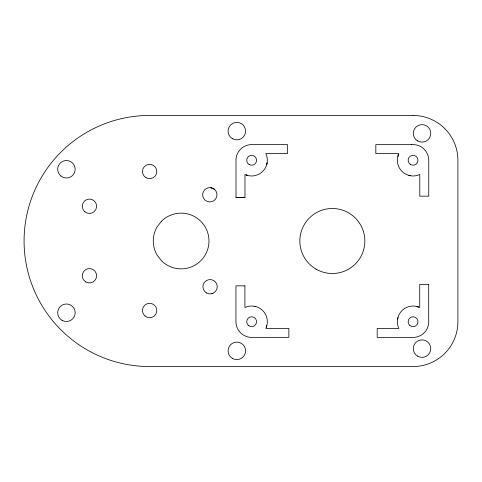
<?xml version="1.0" encoding="UTF-8"?>
<svg xmlns="http://www.w3.org/2000/svg" width="482" height="482" viewBox="0 0 482 482"><rect width="100%" height="100%" fill="white"/><g stroke="black" fill="none" stroke-linecap="round" stroke-linejoin="round"><path stroke-width="0.72" d="M266.751 164.513L266.938 163.368M397.758 318.632L397.945 317.487M266.432 326.694L266.841 325.609M397.861 156.391L398.265 155.306M211.845 293.689L212.966 293.303M244.97 197.524L236.005 197.524L236.005 161.651A15.695 15.695 0 0 1 251.634 144.594L287.507 144.594L287.507 153.565L265.817 153.565A15.695 15.695 0 0 1 244.97 174.496L244.97 197.524L236.005 197.385M408.838 175.406L409.977 175.593M254.719 306.407L255.858 306.594M214.677 189.48L212.701 188.191L210.411 187.606L214.116 189.046M246.657 175.08L247.736 175.49M416.96 306.51L418.045 306.92M213.743 188.751A7.176 7.176 0 0 1 213.743 200.765A7.176 7.176 0 0 1 202.741 195.939A7.176 7.176 0 0 1 211.58 187.805M254.165 306.221A1.795 1.795 0 0 1 255.183 306.763M266.353 326.115A1.795 1.795 0 0 1 266.317 327.266M410.531 175.779A1.795 1.795 0 0 1 409.513 175.237M398.343 155.885A1.795 1.795 0 0 1 398.385 154.734M397.572 319.186A1.795 1.795 0 0 1 397.915 318.385M417.749 306.932A1.795 1.795 0 0 1 418.617 307.034M267.124 162.814A1.795 1.795 0 0 1 266.781 163.615M246.947 175.068A1.795 1.795 0 0 1 246.079 174.966M161.422 221.298L156.993 227.07A27.86 27.86 0 0 0 156.993 254.93L161.422 260.702A27.86 27.86 0 0 0 200.819 260.702A27.86 27.86 0 0 0 200.819 221.298A27.86 27.86 0 0 0 161.422 221.298M413.062 115.451L149.625 115.451A125.549 125.549 0 0 0 24.076 241A125.549 125.549 0 0 0 149.625 366.549L413.062 366.549A44.838 44.838 0 0 0 457.9 321.711L457.9 160.289A44.838 44.838 0 0 0 413.062 115.451M411.7 144.654L375.827 144.654L375.827 153.619L398.855 153.619A15.695 15.695 0 0 0 419.786 174.466L419.786 196.162L428.757 196.162L428.757 160.289A15.695 15.695 0 0 0 411.7 144.654M428.697 284.476L419.726 284.476L419.726 307.504A15.695 15.695 0 0 0 398.879 328.435L377.189 328.435L377.189 337.406L413.062 337.406A15.695 15.695 0 0 0 428.697 320.349L428.697 284.476M244.91 285.838L235.945 285.838L235.945 321.711A15.695 15.695 0 0 0 252.996 337.346L288.869 337.346L288.869 328.381L265.847 328.381A15.695 15.695 0 0 0 244.91 307.534L244.91 285.838M85.85 281.964A7.176 7.176 0 0 0 96.611 275.752A7.176 7.176 0 0 0 85.85 269.54A7.176 7.176 0 0 0 85.85 281.964M146.04 177.713A7.176 7.176 0 0 0 156.801 171.496A7.176 7.176 0 0 0 146.04 165.284A7.176 7.176 0 0 0 146.04 177.713M206.495 292.948A7.176 7.176 0 0 0 217.255 286.73A7.176 7.176 0 0 0 206.495 280.518A7.176 7.176 0 0 0 206.495 292.948M145.064 316.041A7.176 7.176 0 0 0 156.704 311.685A7.176 7.176 0 0 0 147.112 303.781A7.176 7.176 0 0 0 145.064 316.041M84.874 211.785A7.176 7.176 0 0 0 96.514 207.429A7.176 7.176 0 0 0 86.923 199.53A7.176 7.176 0 0 0 84.874 211.785M232.451 358.427A8.742 8.742 0 0 0 245.567 350.86A8.742 8.742 0 0 0 232.451 343.286A8.742 8.742 0 0 0 232.451 358.427M316.096 269.155A32.511 32.511 0 0 0 364.856 241A32.511 32.511 0 0 0 316.096 212.845A32.511 32.511 0 0 0 316.096 269.155M248.465 325.489A4.934 4.934 0 0 0 256.496 322.566A4.934 4.934 0 0 0 249.947 317.078A4.934 4.934 0 0 0 248.465 325.489M417.659 356.186A8.742 8.742 0 0 0 430.769 348.613A8.742 8.742 0 0 0 417.659 341.045A8.742 8.742 0 0 0 417.659 356.186M409.887 325.489A4.934 4.934 0 0 0 417.918 322.566A4.934 4.934 0 0 0 411.375 317.078A4.934 4.934 0 0 0 409.887 325.489M417.659 140.955A8.742 8.742 0 0 0 430.769 133.387A8.742 8.742 0 0 0 417.659 125.814A8.742 8.742 0 0 0 417.659 140.955M232.451 138.714A8.742 8.742 0 0 0 245.567 131.14A8.742 8.742 0 0 0 232.451 123.573A8.742 8.742 0 0 0 232.451 138.714M249.17 164.561A4.934 4.934 0 0 0 256.569 160.289A4.934 4.934 0 0 0 249.17 156.017A4.934 4.934 0 0 0 249.17 164.561M60.979 176.093A8.742 8.742 0 0 0 75.078 170.562A8.742 8.742 0 0 0 63.238 161.115A8.742 8.742 0 0 0 60.979 176.093M62.058 320.313A8.742 8.742 0 0 0 75.174 312.746A8.742 8.742 0 0 0 62.058 305.172A8.742 8.742 0 0 0 62.058 320.313M410.592 164.561A4.934 4.934 0 0 0 417.99 160.289A4.934 4.934 0 0 0 410.592 156.017A4.934 4.934 0 0 0 410.592 164.561"/></g></svg>
